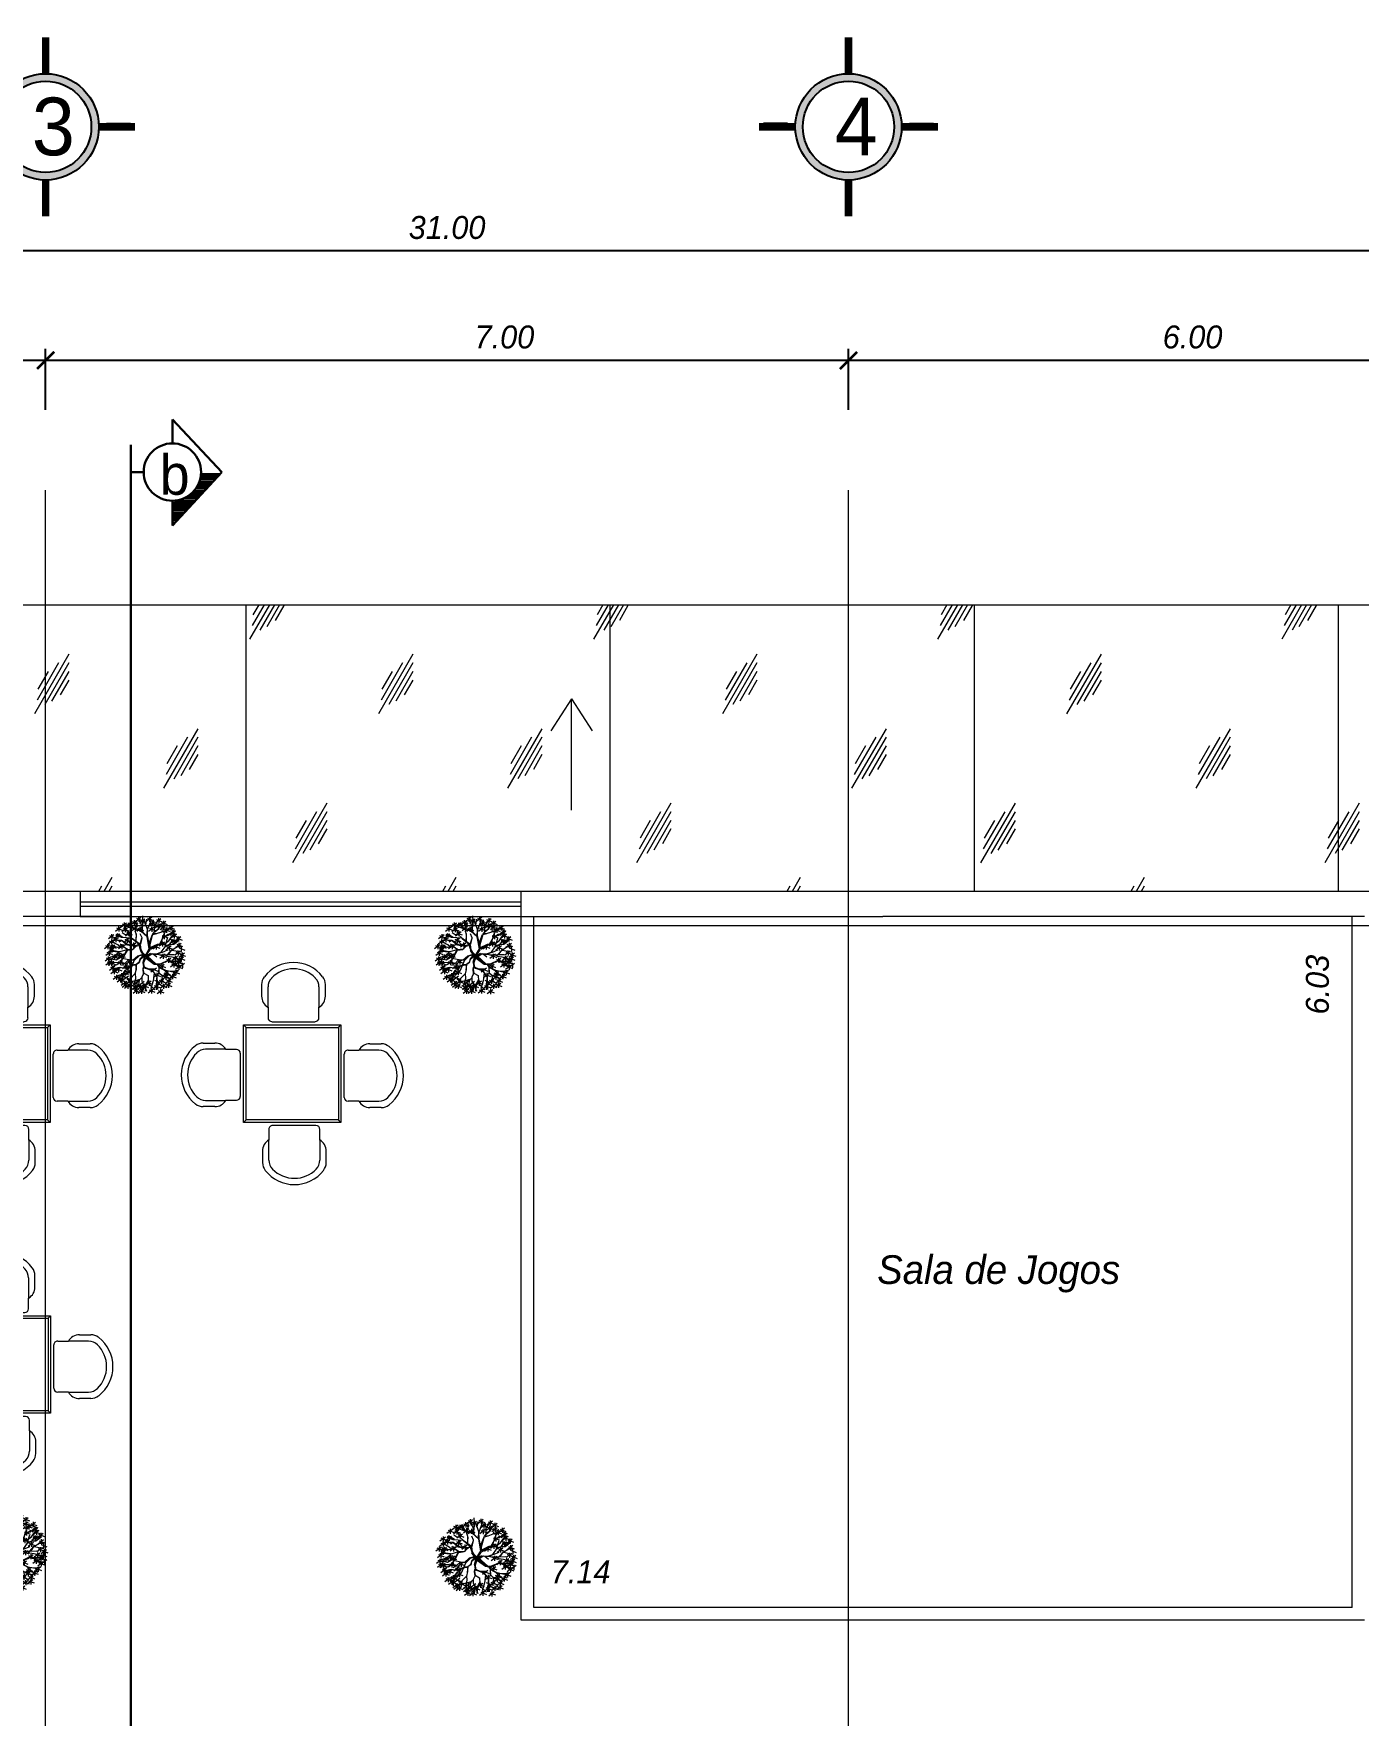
# Model space of a CAD drawing. Header units: millimetres. Extents: x 485872 to 486142, y -52344 to -52207.
# Drawn here: x 485959.83 to 485971.38, y -52221.21 to -52206.55 of the extents above; entities that cross this region are included whole.
import ezdxf

# ---------------------------------------------------------------- set-up
doc = ezdxf.new("R2010")
doc.units = ezdxf.units.MM
doc.header["$LTSCALE"] = 15
doc.header["$PDMODE"] = 2
doc.header["$PDSIZE"] = -10
for name, pattern in [('ACAD_ISO04W100', [30, 24, -3, 0, -3]), ('ACAD_ISO12W100', [21, 12, -3, 0, -3, 0, -3]), ('DASHDOTX2', [50.8, 25.4, -12.7, 0, -12.7])]:
    doc.linetypes.add(name, pattern=pattern)
for name, color, linetype in [('5', 5, 'Continuous'), ('DIMS', 7, 'Continuous'), ('TAB', 36, 'Continuous')]:
    doc.layers.add(name, color=color, linetype=linetype)
for name, color, linetype, lineweight in [('Ak1', 51, 'Continuous', 5), ('arrow', 8, 'Continuous', 0), ('TEXTO', 1, 'Continuous', 5)]:
    doc.layers.add(name, color=color, linetype=linetype, lineweight=lineweight)
doc.layers.add('ÁVORES', color=7, linetype='Continuous', true_color=0xffff0f)
doc.styles.add('dim', font='romantic.ttf', dxfattribs={"height": 280})
doc.styles.get("Standard").update_dxf_attribs({"font": ''})
doc.styles.get('Standard').set_extended_font_data('Flux Architect', italic=True)
doc.dimstyles.new('Sem Linha', dxfattribs={"dimtxt": 0.2, "dimasz": 0.15, "dimexe": 100, "dimexo": 300, "dimgap": 0, "dimtad": 1, "dimjust": 1, "dimzin": 0, "dimdsep": 46, "dimtxsty": 'Standard', "dimblk": 'ARCHTICK', "dimcen": 0, "dimdle": 100, "dimse1": 1, "dimse2": 1, "dimsd1": 1, "dimsd2": 1, "dimclrd": 4, "dimclrt": 2, "dimadec": 0, "dimazin": 0, "dimtfac": 1, "dimtofl": 0, "dimtmove": 0, "dimatfit": 3, "dimfxl": 1, "dimtfillclr": 1, "dimtolj": 1, "dimtzin": 0, "dimarcsym": 1})
doc.dimstyles.get("Standard").update_dxf_attribs({"dimtxt": 0.2, "dimasz": 0.15, "dimexe": 0.1, "dimexo": 0.3, "dimgap": 0.1, "dimtad": 1, "dimzin": 0, "dimdsep": 46, "dimtxsty": 'Standard', "dimblk": 'ARCHTICK', "dimcen": 0.09, "dimdle": 0.1, "dimclrd": 4, "dimclrt": 2, "dimadec": 0, "dimazin": 0, "dimtfac": 1, "dimtofl": 0, "dimtmove": 0, "dimatfit": 3, "dimfxl": 1, "dimtfillclr": 1, "dimtolj": 1, "dimtzin": 0, "dimarcsym": 1})

# ---------------------------------------------------------------- blocks, each defined once
blk = doc.blocks.new('coffee table')
at = {"layer": 'TAB', "color": 252, "lineweight": 9}
for p, q in [((45536, 72785), (45536, 72684)), ((45591, 72588), (45591, 72764)), ((46036, 72764), (46036, 72588)), ((46091, 72684), (46091, 72785)), ((45591, 72588), (45591, 72495)), ((45625, 72462), (46002, 72462)), ((46036, 72495), (46036, 72588)), ((45429, 71606), (45429, 72412)), ((45429, 72412), (46235, 72412)), ((46235, 72412), (46235, 71606)), ((45056, 72305), (45156, 72305)), ((45252, 72249), (45076, 72249)), ((45252, 72249), (45345, 72249)), ((45378, 72216), (45378, 71838)), ((46285, 71831), (46285, 72208)), ((46318, 72242), (46411, 72242)), ((46587, 72242), (46411, 72242)), ((46507, 72297), (46608, 72297)), ((45156, 71749), (45056, 71749)), ((45076, 71805), (45252, 71805)), ((45345, 71805), (45252, 71805)), ((46411, 71797), (46318, 71797)), ((46411, 71797), (46587, 71797)), ((46608, 71742), (46507, 71742)), ((46235, 71606), (45429, 71606)), ((45599, 71522), (45599, 71430)), ((45599, 71253), (45599, 71430)), ((46010, 71556), (45632, 71556)), ((46043, 71430), (46043, 71522)), ((46043, 71430), (46043, 71253)), ((45543, 71333), (45543, 71233)), ((46099, 71233), (46099, 71333))]:
    blk.add_line(p, q, dxfattribs=at)
at = {"layer": 'TAB', "color": 36, "lineweight": 9}
for p, q in [((45407, 72434), (45429, 72412)), ((45407, 71584), (45407, 72434)), ((45407, 72434), (46257, 72434)), ((46257, 72434), (46235, 72412)), ((46257, 72434), (46257, 71584)), ((45429, 71606), (45407, 71584)), ((46257, 71584), (45407, 71584)), ((46235, 71606), (46257, 71584))]:
    blk.add_line(p, q, dxfattribs=at)
at = {"layer": 'TAB', "color": 252, "lineweight": 9}
for centre, radius, start, end in [((45813, 72655), 322, 37.8636, 142.1364), ((45813, 72655), 267, 44.4153, 135.5847), ((45647, 72785), 111, 142.1364, 180), ((45702, 72764), 111, 135.5847, 180), ((45925, 72764), 111, 0, 44.4153), ((45980, 72785), 111, 0, 37.8636), ((45647, 72684), 111, 180, 240), ((45980, 72684), 111, 300, 0), ((45625, 72495), 33.3, 180, 270), ((46002, 72495), 33.3, 270, 0), ((45185, 72027), 322, 127.8636, 232.1364), ((45185, 72027), 267, 134.4153, 225.5847), ((45056, 72194), 111, 90, 127.8636), ((45076, 72138), 111, 90, 134.4153), ((45156, 72194), 111, 30, 90), ((45345, 72216), 33.3, 0, 90), ((46318, 72208), 33.3, 90, 180), ((46507, 72186), 111, 90, 150), ((46587, 72131), 111, 45.5847, 90), ((46608, 72186), 111, 52.1364, 90), ((46478, 72020), 267, 314.4153, 45.5847), ((46478, 72020), 322, 307.8636, 52.1364), ((45056, 71860), 111, 232.1364, 270), ((45076, 71916), 111, 225.5847, 270), ((45156, 71860), 111, 270, 330), ((45345, 71838), 33.3, 270, 0), ((46318, 71831), 33.3, 180, 270), ((46507, 71853), 111, 210, 270), ((46587, 71908), 111, 270, 314.4153), ((46608, 71853), 111, 270, 307.8636), ((45654, 71333), 111, 120, 180), ((45632, 71522), 33.3, 90, 180), ((46010, 71522), 33.3, 0, 90), ((45988, 71333), 111, 0, 60), ((45654, 71233), 111, 180, 217.8636), ((45821, 71362), 322, 217.8636, 322.1364), ((45710, 71253), 111, 180, 224.4153), ((45821, 71362), 267, 224.4153, 315.5847), ((45932, 71253), 111, 315.5847, 0), ((45988, 71233), 111, 322.1364, 0)]:
    blk.add_arc(centre, radius, start, end, dxfattribs=at)
blk = doc.blocks.new('Arbol')
at = {"layer": 'ÁVORES', "color": 51, "linetype": 'ByBlock', "lineweight": 0}
for p, q in [((16868.653, 15201.816), (16868.413, 15201.485)), ((16868.51, 15201.811), (16868.607, 15201.528)), ((16868.906, 15201.791), (16868.666, 15201.461)), ((16868.701, 15201.944), (16868.798, 15201.662)), ((16868.762, 15201.786), (16868.859, 15201.504)), ((16869.261, 15202.014), (16869.021, 15201.683)), ((16869.025, 15201.894), (16869.386, 15201.864)), ((16869.118, 15202.009), (16869.215, 15201.726)), ((16869.807, 15202.085), (16869.567, 15201.755)), ((16869.571, 15201.965), (16869.931, 15201.935)), ((16869.664, 15202.08), (16869.761, 15201.797)), ((16870.126, 15202.027), (16869.886, 15201.696)), ((16869.89, 15201.907), (16870.251, 15201.877)), ((16869.983, 15202.021), (16870.08, 15201.739)), ((16870.62, 15201.885), (16870.38, 15201.554)), ((16870.384, 15201.765), (16870.745, 15201.735)), ((16870.477, 15201.879), (16870.574, 15201.597)), ((16867.686, 15200.924), (16867.446, 15200.594)), ((16867.45, 15200.805), (16867.811, 15200.775)), ((16867.543, 15200.919), (16867.64, 15200.637)), ((16867.93, 15201.254), (16867.69, 15200.924)), ((16867.694, 15201.134), (16868.055, 15201.104)), ((16867.787, 15201.249), (16867.884, 15200.966)), ((16867.932, 15201.19), (16868.292, 15201.16)), ((16868.025, 15201.305), (16868.122, 15201.022)), ((16868.45, 15201.558), (16868.21, 15201.227)), ((16868.214, 15201.438), (16868.574, 15201.408)), ((16868.307, 15201.553), (16868.404, 15201.27)), ((16868.417, 15201.696), (16868.778, 15201.666)), ((16868.537, 15201.297), (16868.46, 15201.393)), ((16868.536, 15201.39), (16868.465, 15201.583)), ((16868.839, 15201.561), (16868.772, 15201.734)), ((16868.799, 15201.74), (16868.854, 15201.574)), ((16870.415, 15201.677), (16870.175, 15201.346)), ((16870.179, 15201.557), (16870.539, 15201.527)), ((16870.256, 15201.373), (16870.306, 15201.487)), ((16870.272, 15201.672), (16870.369, 15201.389)), ((16870.306, 15201.487), (16870.29, 15201.738)), ((16870.57, 15201.403), (16870.707, 15201.555)), ((16870.574, 15201.385), (16870.733, 15201.524)), ((16867.417, 15200.373), (16867.177, 15200.043)), ((16867.181, 15200.254), (16867.541, 15200.224)), ((16867.274, 15200.368), (16867.371, 15200.086)), ((16867.363, 15199.735), (16867.123, 15199.404)), ((16867.22, 15199.729), (16867.317, 15199.447)), ((16867.56, 15199.388), (16867.32, 15199.058)), ((16867.324, 15199.268), (16867.685, 15199.238)), ((16867.616, 15199.055), (16867.376, 15198.724)), ((16867.38, 15198.935), (16867.741, 15198.905)), ((16867.646, 15199.617), (16867.406, 15199.286)), ((16867.417, 15199.383), (16867.514, 15199.1)), ((16867.473, 15199.05), (16867.57, 15198.767)), ((16867.731, 15198.84), (16867.491, 15198.51)), ((16867.495, 15198.721), (16867.856, 15198.691))]:
    blk.add_line(p, q, dxfattribs=at)
at = {"layer": 'ÁVORES', "color": 36, "linetype": 'ByBlock', "lineweight": 0}
for p, q in [((16868.919, 15201.238), (16868.833, 15201.757)), ((16869.042, 15201.492), (16869.009, 15201.815)), ((16869.236, 15201.251), (16869.279, 15201.874)), ((16869.577, 15201.591), (16869.388, 15201.889)), ((16869.584, 15201.603), (16869.666, 15201.874)), ((16869.851, 15201.501), (16869.926, 15201.846)), ((16868.354, 15201.058), (16868.069, 15201.287)), ((16868.396, 15201.086), (16868.155, 15201.364)), ((16868.574, 15201.003), (16868.354, 15201.058)), ((16868.571, 15201.02), (16868.396, 15201.086)), ((16868.57, 15200.935), (16868.693, 15200.718)), ((16868.677, 15200.79), (16868.57, 15200.935)), ((16868.734, 15201.046), (16868.571, 15201.02)), ((16868.876, 15201.05), (16868.574, 15201.003)), ((16868.792, 15200.399), (16868.677, 15200.79)), ((16868.916, 15201.078), (16868.734, 15201.046)), ((16868.904, 15201.31), (16868.839, 15201.561)), ((16869.34, 15200.821), (16868.876, 15201.05)), ((16869.07, 15200.677), (16868.895, 15200.875)), ((16868.916, 15201.078), (16868.904, 15201.31)), ((16869.006, 15201.013), (16868.919, 15201.238)), ((16869.366, 15200.837), (16869.006, 15201.013)), ((16869.227, 15201.249), (16869.042, 15201.492)), ((16869.352, 15200.853), (16869.227, 15201.249)), ((16869.291, 15200.877), (16869.238, 15201.242)), ((16869.658, 15200.193), (16869.34, 15200.821)), ((16869.582, 15200.451), (16869.366, 15200.837)), ((16869.559, 15200.511), (16869.601, 15201.049)), ((16869.674, 15201.235), (16869.577, 15201.591)), ((16869.612, 15201.088), (16869.674, 15201.235)), ((16869.63, 15200.442), (16869.612, 15201.088)), ((16869.627, 15201.064), (16869.811, 15201.171)), ((16869.641, 15201.124), (16869.818, 15201.182)), ((16869.663, 15201.289), (16869.849, 15201.51)), ((16869.682, 15201.237), (16869.851, 15201.501)), ((16869.811, 15201.171), (16870.078, 15201.371)), ((16870.085, 15201.382), (16870.077, 15201.502)), ((16870.078, 15201.371), (16870.483, 15201.676)), ((16870.172, 15200.646), (16870.225, 15200.913)), ((16870.235, 15200.782), (16870.236, 15201.084)), ((16870.271, 15200.828), (16870.368, 15200.545)), ((16870.424, 15200.738), (16870.635, 15200.984)), ((16870.516, 15200.58), (16870.516, 15201.1)), ((16870.635, 15200.984), (16870.74, 15201.318)), ((16870.753, 15200.793), (16870.846, 15201.097)), ((16870.948, 15200.506), (16871.214, 15200.8)), ((16868.057, 15200.568), (16867.854, 15200.627)), ((16868.48, 15200.482), (16867.914, 15200.357)), ((16867.928, 15199.865), (16868.289, 15199.834)), ((16868.443, 15199.757), (16867.939, 15199.948)), ((16868.497, 15200.495), (16868.234, 15200.617)), ((16868.244, 15199.846), (16868.475, 15199.783)), ((16868.753, 15199.891), (16868.424, 15199.753)), ((16868.44, 15199.728), (16868.739, 15199.869)), ((16868.888, 15200.345), (16868.48, 15200.482)), ((16869.011, 15200.259), (16868.525, 15200.455)), ((16868.798, 15200.283), (16868.558, 15199.953)), ((16868.654, 15200.278), (16868.752, 15199.995)), ((16868.693, 15200.718), (16868.751, 15200.41)), ((16868.892, 15200.158), (16868.753, 15199.891)), ((16868.84, 15200.137), (16868.753, 15199.891)), ((16868.983, 15200.253), (16868.873, 15200.154)), ((16869.094, 15200.268), (16868.888, 15200.345)), ((16869, 15200.219), (16868.892, 15200.158)), ((16869, 15200.219), (16869.164, 15199.991)), ((16869.079, 15200.17), (16869.011, 15200.259)), ((16869.059, 15200.297), (16869.063, 15200.666)), ((16869.2, 15199.96), (16869.068, 15200.253)), ((16869.097, 15200.296), (16869.07, 15200.677)), ((16869.211, 15199.992), (16869.094, 15200.268)), ((16869.43, 15199.729), (16869.195, 15199.941)), ((16869.397, 15199.787), (16869.2, 15199.96)), ((16869.398, 15199.826), (16869.211, 15199.992)), ((16869.566, 15199.749), (16869.397, 15199.787)), ((16869.566, 15199.749), (16869.398, 15199.826)), ((16869.555, 15199.747), (16869.658, 15200.193)), ((16869.555, 15199.747), (16869.699, 15200.174)), ((16869.634, 15200.424), (16869.582, 15200.451)), ((16869.598, 15200.464), (16869.604, 15200.692)), ((16869.699, 15200.174), (16869.601, 15200.407)), ((16869.609, 15199.814), (16869.603, 15199.757)), ((16869.632, 15199.877), (16869.723, 15200.151)), ((16869.656, 15199.768), (16869.632, 15199.877)), ((16869.717, 15200.178), (16869.634, 15200.424)), ((16869.651, 15199.796), (16869.805, 15199.953)), ((16869.67, 15199.62), (16869.656, 15199.768)), ((16869.668, 15199.762), (16869.779, 15199.9)), ((16869.696, 15200.277), (16870.048, 15200.6)), ((16869.712, 15199.734), (16869.881, 15199.951)), ((16869.726, 15200.227), (16870.001, 15200.514)), ((16869.745, 15200.185), (16870.071, 15200.585)), ((16869.779, 15199.9), (16869.896, 15199.972)), ((16869.881, 15199.951), (16869.971, 15199.97)), ((16869.896, 15199.972), (16870.174, 15200.034)), ((16869.971, 15199.97), (16870.232, 15199.858)), ((16870.031, 15199.955), (16870.212, 15200.033)), ((16870.048, 15200.6), (16870.225, 15200.658)), ((16870.071, 15200.585), (16870.301, 15200.655)), ((16870.147, 15200.028), (16870.402, 15200.197)), ((16870.174, 15200.034), (16870.362, 15200.037)), ((16870.246, 15200.049), (16870.412, 15200.199)), ((16870.362, 15200.037), (16870.795, 15200.17)), ((16870.402, 15200.197), (16870.527, 15200.574)), ((16870.43, 15200.203), (16870.725, 15200.447)), ((16870.587, 15199.567), (16870.886, 15199.841)), ((16870.635, 15199.567), (16870.883, 15199.811)), ((16870.655, 15200.121), (16870.806, 15200.078)), ((16870.795, 15200.17), (16870.948, 15200.506)), ((16870.806, 15200.078), (16871.08, 15200.119)), ((16870.82, 15200.185), (16871.145, 15200.294)), ((16870.861, 15200.213), (16870.962, 15200.527)), ((16870.966, 15200.51), (16871.537, 15200.569)), ((16871.145, 15200.294), (16871.273, 15200.313)), ((16867.419, 15199.685), (16867.779, 15199.655)), ((16867.856, 15199.723), (16867.426, 15199.704)), ((16867.447, 15199.397), (16867.972, 15199.494)), ((16868, 15199.5), (16867.45, 15199.426)), ((16868.424, 15199.753), (16868.025, 15199.505)), ((16868.356, 15199.295), (16868.17, 15198.81)), ((16868.386, 15199.716), (16868.327, 15199.298)), ((16868.433, 15199.717), (16868.343, 15199.31)), ((16868.99, 15199.283), (16868.666, 15199.174)), ((16869.059, 15199.015), (16868.813, 15198.848)), ((16869.081, 15199.001), (16868.851, 15198.846)), ((16869.01, 15199.278), (16868.934, 15198.591)), ((16869.133, 15199.579), (16868.945, 15199.273)), ((16869.144, 15199.572), (16868.99, 15199.283)), ((16869.026, 15199.291), (16869.187, 15199.59)), ((16869.199, 15199.064), (16869.059, 15199.015)), ((16869.192, 15199.007), (16869.081, 15199.001)), ((16869.388, 15199.748), (16869.133, 15199.579)), ((16869.423, 15199.718), (16869.144, 15199.572)), ((16869.181, 15199.06), (16869.267, 15198.796)), ((16869.313, 15199.231), (16869.197, 15199.073)), ((16869.28, 15199.168), (16869.199, 15199.064)), ((16869.275, 15198.76), (16869.219, 15199.059)), ((16869.267, 15198.796), (16869.28, 15198.526)), ((16869.335, 15199.217), (16869.28, 15199.168)), ((16869.306, 15199.475), (16869.313, 15199.231)), ((16869.555, 15199.747), (16869.326, 15199.432)), ((16869.326, 15199.432), (16869.335, 15199.217)), ((16869.327, 15199.47), (16869.453, 15199.753)), ((16869.502, 15199.744), (16869.327, 15199.47)), ((16869.518, 15199.672), (16869.534, 15199.299)), ((16869.555, 15199.747), (16869.547, 15199.283)), ((16869.547, 15199.283), (16869.65, 15199.07)), ((16869.555, 15199.747), (16869.646, 15199.605)), ((16869.601, 15199.597), (16869.581, 15199.299)), ((16869.581, 15199.299), (16869.664, 15199.091)), ((16869.603, 15199.757), (16869.67, 15199.62)), ((16869.634, 15199.056), (16869.646, 15198.917)), ((16869.646, 15199.605), (16870.198, 15199.406)), ((16869.646, 15198.917), (16869.747, 15198.675)), ((16869.65, 15199.07), (16869.772, 15199.03)), ((16869.667, 15199.036), (16869.653, 15198.929)), ((16869.653, 15198.929), (16869.765, 15198.717)), ((16869.664, 15199.091), (16869.805, 15199.056)), ((16869.681, 15199.745), (16870.292, 15199.455)), ((16869.72, 15199.612), (16869.691, 15199.7)), ((16869.691, 15199.7), (16870.162, 15199.483)), ((16870.161, 15199.446), (16869.72, 15199.612)), ((16870.162, 15199.483), (16869.762, 15199.631)), ((16869.772, 15199.03), (16870.136, 15199.006)), ((16869.805, 15199.056), (16870.083, 15199.032)), ((16870.348, 15199.157), (16870.025, 15199.038)), ((16870.128, 15199.042), (16870.351, 15198.93)), ((16870.136, 15199.006), (16870.348, 15198.902)), ((16870.137, 15199.044), (16870.348, 15199.157)), ((16870.292, 15199.455), (16870.161, 15199.446)), ((16870.198, 15199.406), (16870.372, 15199.434)), ((16870.318, 15199.461), (16870.408, 15199.481)), ((16870.348, 15198.902), (16870.428, 15198.448)), ((16870.372, 15199.434), (16870.52, 15199.316)), ((16870.408, 15199.481), (16870.587, 15199.567)), ((16870.464, 15199.437), (16870.555, 15199.323)), ((16870.474, 15199.439), (16870.635, 15199.567)), ((16870.513, 15199.306), (16870.596, 15199.013)), ((16870.52, 15199.316), (16870.964, 15199.225)), ((16870.633, 15199.021), (16870.542, 15199.303)), ((16870.555, 15199.323), (16870.948, 15199.251)), ((16870.596, 15199.013), (16870.797, 15198.915)), ((16870.797, 15198.915), (16870.965, 15198.622)), ((16870.901, 15199.075), (16871.262, 15199.044)), ((16870.94, 15199.211), (16871.271, 15199.076)), ((16869.28, 15198.526), (16869.1, 15198.184)), ((16869.284, 15198.545), (16869.378, 15198.293)), ((16869.742, 15198.439), (16869.634, 15198.245)), ((16869.76, 15198.697), (16869.729, 15198.454)), ((16869.729, 15198.454), (16869.796, 15198.233)), ((16869.765, 15198.717), (16870.054, 15198.648)), ((16870.054, 15198.648), (16870.155, 15198.359))]:
    blk.add_line(p, q, dxfattribs=at)
at = {"layer": 'ÁVORES', "color": 62, "linetype": 'ByBlock', "lineweight": 0}
for p, q in [((16869.034, 15201.482), (16868.871, 15201.756)), ((16869.483, 15201.809), (16869.243, 15201.478)), ((16869.34, 15201.804), (16869.437, 15201.521)), ((16869.861, 15201.777), (16869.621, 15201.447)), ((16869.718, 15201.772), (16869.815, 15201.489)), ((16870.196, 15201.788), (16869.956, 15201.458)), ((16870.053, 15201.783), (16870.15, 15201.5)), ((16868.059, 15201.005), (16867.819, 15200.675)), ((16868.096, 15200.823), (16867.86, 15200.988)), ((16867.916, 15201), (16868.013, 15200.717)), ((16868.332, 15200.83), (16868.092, 15200.5)), ((16868.234, 15200.617), (16868.096, 15200.823)), ((16868.189, 15200.825), (16868.286, 15200.542)), ((16868.611, 15201.241), (16868.371, 15200.911)), ((16868.468, 15201.236), (16868.565, 15200.954)), ((16868.654, 15201.163), (16869.015, 15201.133)), ((16868.67, 15201.672), (16869.03, 15201.642)), ((16868.747, 15201.278), (16868.844, 15200.995)), ((16868.938, 15201.111), (16868.961, 15201.05)), ((16869.247, 15201.689), (16869.608, 15201.659)), ((16869.55, 15201.479), (16869.31, 15201.149)), ((16869.314, 15201.36), (16869.675, 15201.33)), ((16869.407, 15201.474), (16869.504, 15201.191)), ((16869.625, 15201.657), (16869.985, 15201.627)), ((16869.96, 15201.669), (16870.32, 15201.639)), ((16870.156, 15201.163), (16870.517, 15201.133)), ((16870.223, 15201.1), (16870.256, 15201.373)), ((16870.236, 15201.084), (16870.509, 15201.295)), ((16870.241, 15201.143), (16870.502, 15201.284)), ((16870.249, 15201.277), (16870.346, 15200.995)), ((16870.492, 15201.355), (16870.252, 15201.024)), ((16870.945, 15201.488), (16870.705, 15201.158)), ((16870.74, 15201.318), (16870.86, 15201.457)), ((16867.805, 15199.872), (16867.438, 15199.952)), ((16867.704, 15200.273), (16867.464, 15199.943)), ((16867.7, 15200.132), (16867.464, 15200.173)), ((16867.468, 15200.153), (16867.828, 15200.123)), ((16867.509, 15200.389), (16867.87, 15200.359)), ((16867.512, 15199.799), (16867.609, 15199.517)), ((16867.914, 15200.357), (16867.529, 15200.433)), ((16867.561, 15200.268), (16867.658, 15199.985)), ((16867.912, 15200.366), (16867.564, 15200.451)), ((16867.951, 15200.187), (16867.7, 15200.132)), ((16868.003, 15199.783), (16867.805, 15199.872)), ((16867.945, 15200.176), (16867.832, 15200.048)), ((16867.995, 15199.781), (16867.856, 15199.723)), ((16868.164, 15199.984), (16867.924, 15199.654)), ((16868.021, 15199.979), (16868.118, 15199.696)), ((16868.219, 15200.604), (16868.057, 15200.568)), ((16868.352, 15200.43), (16868.112, 15200.1)), ((16868.116, 15200.31), (16868.477, 15200.28)), ((16868.636, 15200.082), (16868.281, 15200.277)), ((16868.562, 15200.163), (16868.922, 15200.133)), ((16867.503, 15199.612), (16867.6, 15199.329)), ((16867.982, 15198.976), (16867.62, 15198.954)), ((16867.919, 15199.264), (16867.679, 15198.933)), ((16867.683, 15199.144), (16868.044, 15199.114)), ((16867.829, 15198.773), (16867.684, 15198.703)), ((16867.919, 15198.793), (16867.708, 15198.681)), ((16867.727, 15198.857), (16867.825, 15198.574)), ((16867.776, 15199.259), (16867.873, 15198.976)), ((16868.095, 15198.85), (16867.782, 15198.772)), ((16868.17, 15198.81), (16867.834, 15198.491)), ((16868.025, 15199.505), (16867.852, 15199.221)), ((16867.91, 15199.329), (16868.271, 15199.299)), ((16868.165, 15199.177), (16867.982, 15198.976)), ((16868.162, 15199.444), (16868.259, 15199.161)), ((16867.635, 15198.743), (16867.995, 15198.712)), ((16868.019, 15198.603), (16867.779, 15198.273)), ((16867.783, 15198.484), (16868.144, 15198.454)), ((16867.876, 15198.598), (16867.973, 15198.316)), ((16868.161, 15198.435), (16867.921, 15198.105)), ((16868.104, 15198.465), (16867.932, 15198.39)), ((16867.967, 15198.36), (16868.104, 15198.465)), ((16868.017, 15198.43), (16868.115, 15198.147))]:
    blk.add_line(p, q, dxfattribs=at)
at = {"layer": 'ÁVORES', "color": 42, "linetype": 'ByBlock', "lineweight": 0}
for p, q in [((16867.823, 15200.885), (16868.184, 15200.855)), ((16868.168, 15201.31), (16867.928, 15200.98)), ((16868.35, 15201.038), (16867.935, 15201.08)), ((16868.104, 15201.295), (16868.336, 15201.102)), ((16868.336, 15201.102), (16868.133, 15201.34)), ((16868.375, 15201.122), (16868.736, 15201.092)), ((16868.57, 15200.935), (16868.536, 15201.39)), ((16868.9, 15201.282), (16868.61, 15201.652)), ((16868.89, 15201.283), (16868.651, 15200.953)), ((16870.414, 15200.833), (16870.174, 15200.502)), ((16870.225, 15200.658), (16870.235, 15200.782)), ((16870.509, 15201.295), (16870.683, 15201.579)), ((16870.69, 15201.619), (16870.787, 15201.337)), ((16867.495, 15200.073), (16867.255, 15199.743)), ((16867.259, 15199.954), (16867.62, 15199.924)), ((16867.352, 15200.068), (16867.449, 15199.786)), ((16867.655, 15199.805), (16867.415, 15199.474)), ((16867.745, 15200.509), (16867.505, 15200.178)), ((16867.974, 15200.38), (16867.582, 15200.492)), ((16867.602, 15200.504), (16867.699, 15200.221)), ((16868.338, 15200.063), (16867.951, 15200.187)), ((16868.268, 15200.04), (16867.954, 15200.178)), ((16868.238, 15200.005), (16867.995, 15199.781)), ((16868.096, 15200.71), (16868.457, 15200.68)), ((16868.209, 15200.425), (16868.306, 15200.142)), ((16868.578, 15200.042), (16868.238, 15200.005)), ((16868.555, 15200.065), (16868.268, 15200.04)), ((16868.621, 15200.06), (16868.338, 15200.063)), ((16868.81, 15200.102), (16868.603, 15200.056)), ((16868.873, 15200.154), (16868.621, 15200.06)), ((16870.178, 15200.713), (16870.539, 15200.683)), ((16870.521, 15200.148), (16870.618, 15199.865)), ((16870.899, 15200.012), (16870.996, 15199.729)), ((16871.273, 15199.841), (16871.37, 15199.558)), ((16867.127, 15199.615), (16867.488, 15199.585)), ((16867.41, 15199.497), (16867.77, 15199.467)), ((16867.726, 15199.713), (16867.419, 15199.608)), ((16867.429, 15199.648), (16867.607, 15199.696)), ((16867.852, 15199.221), (16867.555, 15198.986)), ((16867.588, 15198.835), (16867.685, 15198.552)), ((16867.871, 15198.862), (16867.631, 15198.532)), ((16868.146, 15199.449), (16867.906, 15199.119)), ((16868.33, 15198.94), (16867.919, 15198.793)), ((16868.003, 15199.444), (16868.1, 15199.161)), ((16868.305, 15199.449), (16868.065, 15199.119)), ((16868.069, 15199.329), (16868.43, 15199.299)), ((16868.343, 15199.31), (16868.165, 15199.177)), ((16868.63, 15199.125), (16868.991, 15199.094)), ((16870.4, 15199.218), (16870.16, 15198.888)), ((16870.943, 15198.883), (16871.304, 15198.853)), ((16867.925, 15198.316), (16868.285, 15198.286)), ((16868.305, 15198.623), (16867.928, 15198.408)), ((16867.993, 15198.328), (16868.282, 15198.599)), ((16868.36, 15198.626), (16868.12, 15198.295)), ((16868.124, 15198.506), (16868.484, 15198.476)), ((16868.415, 15198.225), (16868.776, 15198.194)), ((16868.62, 15198.39), (16868.629, 15197.836)), ((16868.674, 15198.534), (16868.655, 15197.803)), ((16868.946, 15197.95), (16868.706, 15197.62)), ((16868.951, 15198.283), (16868.711, 15197.953)), ((16868.715, 15198.164), (16869.075, 15198.133)), ((16868.934, 15198.591), (16868.753, 15198.259)), ((16868.803, 15197.945), (16868.9, 15197.663)), ((16869.1, 15198.184), (16869.16, 15197.782)), ((16870.099, 15198.267), (16870.46, 15198.237)), ((16870.592, 15198.691), (16870.678, 15198.427)), ((16870.999, 15198.709), (16870.759, 15198.379)), ((16870.763, 15198.589), (16871.124, 15198.559))]:
    blk.add_line(p, q, dxfattribs=at)
at = {"layer": 'ÁVORES', "color": 98, "linetype": 'ByBlock', "lineweight": 0}
for p, q in [((16870.49, 15201.67), (16870.851, 15201.64)), ((16870.833, 15201.624), (16870.593, 15201.294)), ((16870.597, 15201.505), (16870.957, 15201.475)), ((16870.709, 15201.369), (16871.069, 15201.339)), ((16870.801, 15201.483), (16870.899, 15201.2)), ((16870.963, 15200.868), (16871.115, 15201.203)), ((16870.963, 15200.868), (16871.172, 15201.159)), ((16871.242, 15201.402), (16871.002, 15201.071)), ((16871.006, 15201.282), (16871.367, 15201.252)), ((16871.099, 15201.396), (16871.196, 15201.114)), ((16871.38, 15201.045), (16871.14, 15200.714)), ((16871.144, 15200.925), (16871.504, 15200.895)), ((16871.424, 15200.862), (16871.521, 15200.58)), ((16871.08, 15200.119), (16871.66, 15200.143)), ((16871.103, 15199.84), (16871.551, 15199.987)), ((16871.135, 15199.82), (16871.537, 15199.748)), ((16871.517, 15199.715), (16871.148, 15199.804)), ((16871.391, 15200.229), (16871.151, 15199.899)), ((16871.155, 15200.11), (16871.515, 15200.08)), ((16871.517, 15200.017), (16871.155, 15199.861)), ((16871.416, 15199.846), (16871.176, 15199.515)), ((16871.454, 15200.589), (16871.214, 15200.258)), ((16871.218, 15200.469), (16871.578, 15200.439)), ((16871.247, 15200.224), (16871.344, 15199.942)), ((16871.311, 15200.584), (16871.408, 15200.301)), ((16871.331, 15200.748), (16871.692, 15200.718)), ((16871.651, 15200.06), (16871.411, 15199.73)), ((16871.415, 15199.941), (16871.776, 15199.91)), ((16871.725, 15200.539), (16871.485, 15200.208)), ((16871.489, 15200.419), (16871.85, 15200.389)), ((16871.737, 15200.305), (16871.497, 15199.975)), ((16871.501, 15200.186), (16871.861, 15200.156)), ((16871.747, 15199.796), (16871.507, 15199.465)), ((16871.508, 15200.055), (16871.605, 15199.772)), ((16871.691, 15200.036), (16871.517, 15200.017)), ((16871.537, 15199.748), (16871.711, 15199.777)), ((16871.551, 15199.987), (16871.697, 15199.971)), ((16871.582, 15200.534), (16871.679, 15200.251)), ((16871.697, 15200.009), (16871.586, 15200.003)), ((16871.594, 15200.3), (16871.691, 15200.018)), ((16871.604, 15199.79), (16871.701, 15199.508)), ((16871.909, 15199.972), (16871.669, 15199.642)), ((16871.766, 15199.967), (16871.863, 15199.685)), ((16870.948, 15199.251), (16871.402, 15199.293)), ((16870.964, 15199.225), (16871.421, 15199.335)), ((16871.416, 15198.842), (16871.176, 15198.512)), ((16871.18, 15199.726), (16871.54, 15199.696)), ((16871.228, 15198.888), (16871.395, 15198.726)), ((16871.271, 15199.076), (16871.503, 15198.882)), ((16871.272, 15198.837), (16871.369, 15198.554)), ((16871.549, 15199.158), (16871.309, 15198.828)), ((16871.313, 15199.038), (16871.674, 15199.008)), ((16871.402, 15199.293), (16871.595, 15199.099)), ((16871.406, 15199.153), (16871.503, 15198.87)), ((16871.421, 15199.335), (16871.706, 15199.501)), ((16871.673, 15199.439), (16871.434, 15199.108)), ((16871.437, 15199.319), (16871.798, 15199.289)), ((16871.511, 15199.676), (16871.872, 15199.646)), ((16871.688, 15199.706), (16871.517, 15199.715)), ((16871.701, 15199.736), (16871.523, 15199.735)), ((16871.53, 15199.434), (16871.627, 15199.151)), ((16869.038, 15197.868), (16868.798, 15197.537)), ((16869.004, 15197.89), (16868.841, 15197.731)), ((16868.895, 15197.863), (16868.992, 15197.58)), ((16869.188, 15197.848), (16868.948, 15197.517)), ((16869.045, 15197.843), (16869.142, 15197.56)), ((16869.16, 15197.782), (16869.117, 15197.678)), ((16869.631, 15197.91), (16869.391, 15197.58)), ((16869.395, 15197.791), (16869.756, 15197.76)), ((16869.666, 15197.969), (16869.454, 15197.601)), ((16869.515, 15197.624), (16869.637, 15197.887)), ((16869.668, 15197.96), (16869.555, 15197.614)), ((16869.67, 15197.886), (16870.03, 15197.856)), ((16870.001, 15198.109), (16869.761, 15197.779)), ((16869.762, 15198), (16869.859, 15197.718)), ((16870.044, 15197.791), (16869.804, 15197.461)), ((16869.901, 15197.786), (16869.998, 15197.503)), ((16870.156, 15198.128), (16869.916, 15197.798)), ((16869.92, 15198.009), (16870.281, 15197.978)), ((16869.955, 15198.07), (16869.946, 15197.851)), ((16869.946, 15197.851), (16870.015, 15197.668)), ((16869.964, 15198.072), (16870.227, 15197.733)), ((16870.013, 15198.123), (16870.11, 15197.84)), ((16870.092, 15198.091), (16870.166, 15197.711)), ((16870.192, 15198.381), (16870.289, 15198.098)), ((16870.282, 15198.17), (16870.687, 15197.957)), ((16870.601, 15197.981), (16870.362, 15197.651)), ((16870.365, 15197.862), (16870.726, 15197.831)), ((16870.428, 15198.448), (16870.43, 15197.967)), ((16870.43, 15197.967), (16870.523, 15197.846)), ((16870.458, 15197.976), (16870.555, 15197.693)), ((16870.813, 15198.323), (16870.573, 15197.992)), ((16870.577, 15198.203), (16870.937, 15198.173)), ((16870.773, 15197.995), (16870.656, 15198.356)), ((16870.661, 15198.376), (16870.807, 15198.012)), ((16870.669, 15198.425), (16870.834, 15198.018)), ((16870.67, 15198.318), (16870.767, 15198.035)), ((16870.678, 15198.427), (16871.095, 15198.292)), ((16871.126, 15198.103), (16870.886, 15197.772)), ((16870.89, 15197.983), (16871.25, 15197.953)), ((16871.196, 15198.457), (16870.956, 15198.127)), ((16870.96, 15198.338), (16871.321, 15198.308)), ((16870.965, 15198.622), (16871.228, 15198.501)), ((16870.982, 15198.098), (16871.079, 15197.815)), ((16871.053, 15198.452), (16871.15, 15198.169)), ((16871.18, 15198.723), (16871.54, 15198.692)), ((16871.464, 15198.593), (16871.224, 15198.262)), ((16871.228, 15198.473), (16871.588, 15198.443)), ((16871.321, 15198.587), (16871.418, 15198.305)), ((16868.952, 15197.728), (16869.313, 15197.698)), ((16869.754, 15197.713), (16869.514, 15197.383)), ((16869.518, 15197.594), (16869.878, 15197.563)), ((16869.611, 15197.708), (16869.708, 15197.425)), ((16869.808, 15197.671), (16870.169, 15197.641))]:
    blk.add_line(p, q, dxfattribs=at)
at = {"layer": 'ÁVORES', "color": 84, "linetype": 'ByBlock', "lineweight": 0}
for p, q in [((16870.522, 15200.639), (16870.751, 15200.802)), ((16870.527, 15200.574), (16870.744, 15200.791)), ((16870.676, 15201.101), (16871.036, 15201.071)), ((16870.966, 15201.145), (16870.726, 15200.815)), ((16870.73, 15201.026), (16871.091, 15200.995)), ((16870.744, 15200.791), (16870.963, 15200.868)), ((16870.823, 15201.14), (16870.92, 15200.857)), ((16871.214, 15200.8), (16871.409, 15200.852)), ((16871.237, 15201.04), (16871.334, 15200.757)), ((16870.111, 15200.563), (16869.871, 15200.232)), ((16869.875, 15200.443), (16870.236, 15200.413)), ((16869.968, 15200.558), (16870.065, 15200.275)), ((16870.301, 15200.655), (16870.424, 15200.738)), ((16870.664, 15200.153), (16870.424, 15199.823)), ((16870.428, 15200.033), (16870.789, 15200.003)), ((16870.515, 15200.071), (16870.706, 15200.103)), ((16870.859, 15200.727), (16870.619, 15200.397)), ((16870.623, 15200.608), (16870.984, 15200.577)), ((16870.716, 15200.722), (16870.813, 15200.439)), ((16871.042, 15200.017), (16870.802, 15199.686)), ((16870.806, 15199.897), (16871.167, 15199.867)), ((16870.883, 15199.811), (16871.135, 15199.82)), ((16870.886, 15199.841), (16871.103, 15199.84)), ((16868.352, 15199.046), (16868.112, 15198.716)), ((16868.116, 15198.926), (16868.477, 15198.896)), ((16868.209, 15199.041), (16868.306, 15198.758)), ((16868.814, 15199.225), (16868.269, 15199.172)), ((16868.536, 15198.947), (16868.33, 15198.94)), ((16868.547, 15198.94), (16868.37, 15198.76)), ((16868.729, 15198.919), (16868.489, 15198.588)), ((16868.493, 15198.799), (16868.854, 15198.769)), ((16868.666, 15199.174), (16868.536, 15198.947)), ((16868.586, 15198.913), (16868.683, 15198.631)), ((16868.866, 15199.244), (16868.626, 15198.914)), ((16868.813, 15198.848), (16868.671, 15198.675)), ((16868.691, 15198.67), (16868.821, 15198.812)), ((16868.723, 15199.239), (16868.82, 15198.956)), ((16868.821, 15198.812), (16868.77, 15198.612)), ((16868.851, 15198.846), (16868.797, 15198.618)), ((16870.164, 15199.098), (16870.524, 15199.068)), ((16870.361, 15198.924), (16870.592, 15198.691)), ((16870.639, 15198.967), (16870.399, 15198.636)), ((16870.403, 15198.847), (16870.763, 15198.817)), ((16870.495, 15198.961), (16870.592, 15198.679)), ((16870.778, 15199.555), (16870.538, 15199.224)), ((16870.542, 15199.435), (16870.903, 15199.405)), ((16870.635, 15199.55), (16870.732, 15199.267)), ((16870.83, 15198.895), (16871.212, 15198.875)), ((16870.842, 15198.925), (16871.228, 15198.888)), ((16871.137, 15199.194), (16870.897, 15198.864)), ((16871.179, 15199.002), (16870.939, 15198.672)), ((16870.994, 15199.189), (16871.091, 15198.906)), ((16871.036, 15198.997), (16871.133, 15198.715)), ((16868.389, 15198.153), (16868.149, 15197.823)), ((16868.153, 15198.034), (16868.514, 15198.004)), ((16868.216, 15198.62), (16868.313, 15198.338)), ((16868.246, 15198.148), (16868.343, 15197.865)), ((16868.578, 15198.286), (16868.271, 15198.049)), ((16868.671, 15198.675), (16868.305, 15198.623)), ((16868.651, 15198.344), (16868.411, 15198.014)), ((16868.659, 15198.068), (16868.419, 15197.738)), ((16868.423, 15197.949), (16868.784, 15197.919)), ((16868.508, 15198.339), (16868.605, 15198.056)), ((16868.516, 15198.063), (16868.613, 15197.78)), ((16868.654, 15198.539), (16868.578, 15198.286)), ((16868.608, 15198.027), (16868.705, 15197.744)), ((16868.797, 15198.618), (16868.654, 15198.539)), ((16868.947, 15198.637), (16868.707, 15198.306)), ((16868.711, 15198.517), (16869.072, 15198.487)), ((16868.804, 15198.631), (16868.901, 15198.349)), ((16868.91, 15198.082), (16869.27, 15198.052)), ((16869.002, 15197.999), (16869.363, 15197.969)), ((16869.625, 15198.243), (16869.004, 15197.89)), ((16869.045, 15197.917), (16869.667, 15198.308)), ((16869.551, 15198.078), (16869.311, 15197.748)), ((16869.378, 15198.293), (16869.406, 15197.949)), ((16869.637, 15198.191), (16869.397, 15197.861)), ((16869.408, 15198.073), (16869.505, 15197.79)), ((16869.488, 15197.905), (16869.585, 15197.622)), ((16869.494, 15198.186), (16869.591, 15197.904)), ((16869.634, 15198.245), (16869.666, 15197.969)), ((16869.944, 15198.25), (16869.704, 15197.919)), ((16869.796, 15198.233), (16869.955, 15198.07)), ((16870.13, 15198.345), (16870.079, 15198.107)), ((16870.155, 15198.359), (16870.092, 15198.091)), ((16870.335, 15198.386), (16870.095, 15198.056)), ((16870.122, 15198.428), (16870.13, 15198.345)), ((16870.155, 15198.359), (16870.282, 15198.17)), ((16870.505, 15198.498), (16870.866, 15198.468)), ((16870.582, 15198.651), (16870.661, 15198.376)), ((16870.856, 15198.704), (16870.953, 15198.421))]:
    blk.add_line(p, q, dxfattribs=at)
blk = doc.blocks.new('_ArchTick')
at = {"color": 0, "const_width": 0.15}
blk.add_lwpolyline([(-0.5, -0.5), (0.5, 0.5)], dxfattribs=at)
blk = doc.blocks.new('*D76')
at = {"color": 4, "linetype": 'Continuous', "lineweight": -2, "transparency": 16777216}
blk.add_line((486121.139, -52209.395), (486114.939, -52209.395), dxfattribs=at)
at = {"color": 0, "linetype": 'Continuous', "lineweight": -2, "transparency": 16777216}
for p, q in [((486115.039, -52209.826), (486115.039, -52209.295)), ((486121.039, -52209.826), (486121.039, -52209.295))]:
    blk.add_line(p, q, dxfattribs=at)
at = {"layer": 'Defpoints', "color": 0, "linetype": 'Continuous', "lineweight": 13, "transparency": 16777216}
for p in [(486115.039, -52209.395), (486115.039, -52210.126), (486121.039, -52210.126)]:
    blk.add_point(p, dxfattribs=at)
at = {"color": 4, "linetype": 'Continuous', "lineweight": -2, "transparency": 16777216, "xscale": 0.15, "yscale": 0.15, "zscale": 0.15, "rotation": 180}
blk.add_blockref('_ArchTick', (486115.039, -52209.395), dxfattribs=at)
at = {"color": 4, "linetype": 'Continuous', "lineweight": -2, "transparency": 16777216, "xscale": 0.15, "yscale": 0.15, "zscale": 0.15}
blk.add_blockref('_ArchTick', (486121.039, -52209.395), dxfattribs=at)
at = {"color": 2, "linetype": 'Continuous', "lineweight": 13, "transparency": 16777216, "insert": (486118.039, -52209.192), "char_height": 0.2, "attachment_point": 5}
blk.add_mtext('\\A1;6.00', dxfattribs=at)
blk = doc.blocks.new('*D77')
at = {"color": 4, "linetype": 'Continuous', "lineweight": -2, "transparency": 16777216}
blk.add_line((486115.139, -52209.395), (486107.939, -52209.395), dxfattribs=at)
at = {"color": 0, "linetype": 'Continuous', "lineweight": -2, "transparency": 16777216}
for p, q in [((486108.039, -52209.826), (486108.039, -52209.295)), ((486115.039, -52209.826), (486115.039, -52209.295))]:
    blk.add_line(p, q, dxfattribs=at)
at = {"layer": 'Defpoints', "color": 0, "linetype": 'Continuous', "lineweight": 13, "transparency": 16777216}
for p in [(486108.039, -52209.395), (486108.039, -52210.126), (486115.039, -52210.126)]:
    blk.add_point(p, dxfattribs=at)
at = {"color": 4, "linetype": 'Continuous', "lineweight": -2, "transparency": 16777216, "xscale": 0.15, "yscale": 0.15, "zscale": 0.15, "rotation": 180}
blk.add_blockref('_ArchTick', (486108.039, -52209.395), dxfattribs=at)
at = {"color": 4, "linetype": 'Continuous', "lineweight": -2, "transparency": 16777216, "xscale": 0.15, "yscale": 0.15, "zscale": 0.15}
blk.add_blockref('_ArchTick', (486115.039, -52209.395), dxfattribs=at)
at = {"color": 2, "linetype": 'Continuous', "lineweight": 13, "transparency": 16777216, "insert": (486112.039, -52209.192), "char_height": 0.2, "attachment_point": 5}
blk.add_mtext('\\A1;7.00', dxfattribs=at)
blk = doc.blocks.new('*D78')
at = {"color": 4, "linetype": 'Continuous', "lineweight": -2, "transparency": 16777216}
blk.add_line((486108.139, -52209.395), (486101.939, -52209.395), dxfattribs=at)
at = {"color": 0, "linetype": 'Continuous', "lineweight": -2, "transparency": 16777216}
for p, q in [((486102.039, -52209.826), (486102.039, -52209.295)), ((486108.039, -52209.826), (486108.039, -52209.295))]:
    blk.add_line(p, q, dxfattribs=at)
at = {"layer": 'Defpoints', "color": 0, "linetype": 'Continuous', "lineweight": 13, "transparency": 16777216}
for p in [(486102.039, -52209.395), (486102.039, -52210.126), (486108.039, -52210.126)]:
    blk.add_point(p, dxfattribs=at)
at = {"color": 4, "linetype": 'Continuous', "lineweight": -2, "transparency": 16777216, "xscale": 0.15, "yscale": 0.15, "zscale": 0.15, "rotation": 180}
blk.add_blockref('_ArchTick', (486102.039, -52209.395), dxfattribs=at)
at = {"color": 4, "linetype": 'Continuous', "lineweight": -2, "transparency": 16777216, "xscale": 0.15, "yscale": 0.15, "zscale": 0.15}
blk.add_blockref('_ArchTick', (486108.039, -52209.395), dxfattribs=at)
at = {"color": 2, "linetype": 'Continuous', "lineweight": 13, "transparency": 16777216, "insert": (486105.039, -52209.192), "char_height": 0.2, "attachment_point": 5}
blk.add_mtext('\\A1;6.00', dxfattribs=at)
blk = doc.blocks.new('*D71')
at = {"color": 0, "linetype": 'Continuous', "lineweight": -2, "transparency": 16777216}
for p, q in [((486096.039, -52209.095), (486096.039, -52208.339)), ((486127.039, -52209.095), (486127.039, -52208.339))]:
    blk.add_line(p, q, dxfattribs=at)
at = {"color": 4, "linetype": 'Continuous', "lineweight": -2, "transparency": 16777216}
blk.add_line((486127.139, -52208.439), (486095.939, -52208.439), dxfattribs=at)
at = {"layer": 'Defpoints', "color": 0, "linetype": 'Continuous', "lineweight": 13, "transparency": 16777216}
for p in [(486096.039, -52208.439), (486096.039, -52209.395), (486127.039, -52209.395)]:
    blk.add_point(p, dxfattribs=at)
at = {"color": 4, "linetype": 'Continuous', "lineweight": -2, "transparency": 16777216, "xscale": 0.15, "yscale": 0.15, "zscale": 0.15, "rotation": 180}
blk.add_blockref('_ArchTick', (486096.039, -52208.439), dxfattribs=at)
at = {"color": 4, "linetype": 'Continuous', "lineweight": -2, "transparency": 16777216, "xscale": 0.15, "yscale": 0.15, "zscale": 0.15}
blk.add_blockref('_ArchTick', (486127.039, -52208.439), dxfattribs=at)
at = {"color": 2, "linetype": 'Continuous', "lineweight": 13, "transparency": 16777216, "insert": (486111.539, -52208.237), "char_height": 0.2, "attachment_point": 5}
blk.add_mtext('\\A1;31.00', dxfattribs=at)
blk = doc.blocks.new('uio')
h = blk.add_hatch(color=21)
h.paths.add_polyline_path([(365111, 142547, 1), (365989, 142547, 1)])
h.paths.add_polyline_path([(365927, 142547, -1), (365173, 142547, -1)], flags=16)
at = {"color": 21, "const_width": 61.9}
for points in [[(365550, 143286), (365550, 142986)], [(364811, 142547), (365111, 142547)], [(365989, 142547), (366289, 142547)], [(365550, 141808), (365550, 142108)]]:
    blk.add_lwpolyline(points, dxfattribs=at)
at = {"color": 21}
for radius in [439, 377]:
    blk.add_circle((365550, 142547), radius, dxfattribs=at)
at = {"layer": 'Ak1', "ltscale": 10000}
for p, q in [((365046, 142517), (364848, 142517)), ((366054, 142517), (366252, 142517)), ((365555, 142013), (365555, 141815))]:
    blk.add_line(p, q, dxfattribs=at)
blk = doc.blocks.new('*D315')
at = {"layer": 'Defpoints', "color": 0, "linetype": 'Continuous', "lineweight": 13, "transparency": 16777216}
for p in [(486119.429, -52220.059), (486112.294, -52220.271), (486119.429, -52220.271)]:
    blk.add_point(p, dxfattribs=at)
at = {"color": 2, "linetype": 'Continuous', "lineweight": 13, "transparency": 16777216, "insert": (486112.703, -52219.959), "char_height": 0.2, "attachment_point": 5}
blk.add_mtext('\\A1;7.14', dxfattribs=at)
blk = doc.blocks.new('*D316')
at = {"layer": 'Defpoints', "color": 0, "linetype": 'Continuous', "lineweight": 13, "transparency": 16777216}
for p in [(486119.23, -52214.246), (486119.429, -52214.246), (486119.429, -52220.271)]:
    blk.add_point(p, dxfattribs=at)
at = {"color": 2, "linetype": 'Continuous', "lineweight": 13, "transparency": 16777216, "insert": (486119.128, -52214.839), "char_height": 0.2, "attachment_point": 5, "rotation": 90}
blk.add_mtext('\\A1;6.03', dxfattribs=at)

msp = doc.modelspace()

# ---------------------------------------------------------------- hatches: boundary and pattern name
at = {"lineweight": 5}
h = msp.add_hatch(dxfattribs=at)
h.set_pattern_fill('ANSI31', color=145, angle=225)
h.set_pattern_definition([(270, (486260.1254, -52170.3855), (3.175, 5e-14), [])])
h.paths.add_polyline_path([(485946.83, -52214.026), (485947.63, -52214.026), (485979.23, -52214.026), (485980.43, -52214.026), (485980.43, -52211.526), (485946.83, -52211.526)])
at = {"linetype": 'Continuous', "lineweight": 5}
h = msp.add_hatch(dxfattribs=at)
h.set_pattern_fill('GLASS', color=145, scale=1.5, angle=180, pattern_type=2)
h.set_pattern_definition([(240, (486260.1254, -52170.4605), (1.124967, -0.6495), [0.42, -1.08]), (240, (486259.9454, -52170.5355), (1.124967, -0.6495), [0.18, -1.32]), (240, (486260.1254, -52170.5355), (1.124967, -0.6495), [0.3, -1.2]), (240, (486260.0354, -52170.4605), (1.124967, -0.6495), [0.375, -1.125]), (240, (486260.1254, -52170.3855), (1.124967, -0.6495), [0.6, -0.9]), (240, (486260.1254, -52170.6105), (1.124967, -0.6495), [0.15, -1.35])])
h.paths.add_polyline_path([(485980.03, -52214.026), (485980.03, -52211.526), (485946.83, -52211.526), (485946.83, -52214.026)])
at = {"layer": 'arrow', "linetype": 'ACAD_ISO12W100', "lineweight": 30}
h = msp.add_hatch(dxfattribs=at)
h.set_pattern_fill('ANSI31', color=1, scale=0.25, angle=135, style=0)
h.set_pattern_definition([(360, (485955.509855, -52218.724312), (1e-17, 0.021), [])])
edge = h.paths.add_edge_path()
edge.add_arc((485961.035, -52210.369), 0.25, -90, 0)
edge.add_line((485961.285, -52210.369), (485961.467, -52210.369))
edge.add_line((485961.467, -52210.369), (485961.035, -52210.836))
edge.add_line((485961.035, -52210.836), (485961.035, -52210.619))

# ---------------------------------------------------------------- linework, layer by layer
at = {"color": 6, "linetype": 'DASHDOTX2', "lineweight": 13}
for p, q in [((485959.93, -52228.626), (485959.93, -52210.526)), ((485966.93, -52228.626), (485966.93, -52210.526)), ((485981.23, -52214.326), (485944.63, -52214.326))]:
    msp.add_line(p, q, dxfattribs=at)
at = {"linetype": 'Continuous', "lineweight": 13}
msp.add_line((485971.32, -52220.271), (485971.32, -52214.246), dxfattribs=at)
at = {"color": 145, "lineweight": 5}
msp.add_lwpolyline([(485945.13, -52211.526), (485980.03, -52211.526)], dxfattribs=at)
at = {"linetype": 'Continuous', "lineweight": 13}
for points in [[(485964.515, -52212.346), (485964.335, -52212.626)], [(485964.515, -52213.316), (485964.515, -52212.346)], [(485964.515, -52212.346), (485964.695, -52212.626)], [(485960.23, -52214.026), (485960.23, -52214.246)], [(485971.43, -52220.381), (485964.075, -52220.381), (485964.075, -52214.026)], [(485960.23, -52214.116), (485964.075, -52214.116)], [(485960.23, -52214.156), (485964.075, -52214.156)], [(485971.32, -52220.271), (485964.185, -52220.271), (485964.185, -52214.246)]]:
    msp.add_lwpolyline(points, dxfattribs=at)
at = {"lineweight": 13}
msp.add_lwpolyline([(485967.04, -52226.626), (485979.23, -52226.626), (485979.23, -52214.026), (485947.63, -52214.026), (485947.63, -52226.626), (485959.82, -52226.626), (485959.82, -52227.826), (485967.04, -52227.826)], close=True, dxfattribs=at)
for points in [[(485960.672, -52214.246), (485953.93, -52214.246)], [(485960.23, -52214.246), (485967.23, -52214.246)], [(485971.43, -52214.246), (485967.23, -52214.246)]]:
    msp.add_lwpolyline(points, dxfattribs=at)
at = {"layer": 'arrow', "color": 1, "linetype": 'ACAD_ISO12W100', "lineweight": 30}
for p, q in [((485961.035, -52209.91), (485961.035, -52210.119)), ((485961.035, -52209.91), (485961.467, -52210.369)), ((485960.785, -52210.369), (485960.674, -52210.369)), ((485961.035, -52210.836), (485961.467, -52210.369)), ((485961.296, -52210.369), (485961.285, -52210.369)), ((485961.035, -52210.619), (485961.035, -52210.836))]:
    msp.add_line(p, q, dxfattribs=at)
msp.add_lwpolyline([(485960.672, -52229.365), (485960.672, -52210.131)], dxfattribs=at)
msp.add_circle((485961.035, -52210.369), 0.25, dxfattribs=at)

# ---------------------------------------------------------------- block references
at = {"linetype": 'ACAD_ISO04W100', "xscale": 0.001056039488106978, "yscale": 0.001056039488106978, "zscale": 0.001056039488106978, "rotation": 180}
for p in [(486345.965, -52056.823), (486352.965, -52056.823)]:
    msp.add_blockref('uio', p, dxfattribs=at)
at = {"linetype": 'Continuous', "lineweight": 13, "xscale": 0.001, "yscale": 0.001, "zscale": 0.001, "rotation": 180}
for p in [(486005.375, -52143.606), (486007.912, -52143.606), (486005.38, -52146.143)]:
    msp.add_blockref('coffee table', p, dxfattribs=at)
at = {"layer": '5', "lineweight": 0, "xscale": 0.1473412147267965, "yscale": 0.1473412147267965, "zscale": 0.1473412147267965, "rotation": 343.0739875208238}
for p in [(482930.876, -53633.476), (482933.754, -53633.476), (482929.675, -53638.678), (482933.766, -53638.728)]:
    msp.add_blockref('Arbol', p, dxfattribs=at)

# ---------------------------------------------------------------- texts
at = {"lineweight": 13, "insert": (485966.969, -52217.199), "char_height": 0.25, "attachment_point": 1}
msp.add_mtext_dynamic_manual_height_columns('\\pxqc;Sala de Jogos', width=2.53998, gutter_width=0.0125, heights=[0], dxfattribs=at)
at = {"layer": 'DIMS', "char_height": 0.5033, "width": 1.55205, "attachment_point": 1, "style": 'dim'}
for s, insert in [('{\\fFlux Architect|b0|i0|c0|p2;3}', (485959.81, -52207.103)), ('{\\fFlux Architect|b0|i0|c0|p2;4}', (485966.81, -52207.103))]:
    msp.add_mtext(s, dxfattribs=dict(at, insert=insert))
at = {"layer": 'TEXTO', "insert": (485961.055, -52210.217), "char_height": 0.35, "width": 2.37145, "attachment_point": 2}
msp.add_mtext('{\\fFlux Architect|b0|i0|c0|p2;b}', dxfattribs=at)

# ---------------------------------------------------------------- dimensions: what is measured, and where the dimension line sits
at = {"linetype": 'Continuous', "lineweight": 13}
dim = msp.add_linear_dim(base=(485947.93, -52208.439), p1=(485978.93, -52209.395), p2=(485947.93, -52209.395), angle=180, dimstyle='Standard', dxfattribs=at)
dim.commit()
dim.dimension.update_dxf_attribs({"geometry": '*D71', "text_midpoint": (485963.43, -52208.237), "insert": (-148.109, 0)})
for base, p1, p2, angle, dimstyle, picture, middle, set_off in [((485953.93, -52209.395), (485959.93, -52210.126), (485953.93, -52210.126), 180, 'Standard', '*D78', (485956.93, -52209.395), (-148.109, 0)), ((485959.93, -52209.395), (485966.93, -52210.126), (485959.93, -52210.126), 180, 'Standard', '*D77', (485963.93, -52209.395), (-148.109, 0)), ((485966.93, -52209.395), (485972.93, -52210.126), (485966.93, -52210.126), 180, 'Standard', '*D76', (485969.93, -52209.395), (-148.109, 0)), ((485971.121949371, -52214.245530939), (485971.320360003, -52220.270530939), (485971.320360003, -52214.245530939), 90, 'Sem Linha', '*D316', (485971.121949371, -52214.839031424), (-148.108503205, 0))]:
    dim = msp.add_linear_dim(base=base, p1=p1, p2=p2, angle=angle, dimstyle=dimstyle, dxfattribs=at)
    dim.commit()
    dim.dimension.update_dxf_attribs({"geometry": picture, "text_midpoint": middle, "dimtype": 160, "insert": set_off})
dim = msp.add_linear_dim(base=(485971.320360003, -52220.05923783), p1=(485964.185360003, -52220.270530939), p2=(485971.320360003, -52220.270530939), dimstyle='Sem Linha', dxfattribs=at)
dim.commit()
dim.dimension.update_dxf_attribs({"geometry": '*D315', "text_midpoint": (485964.594091244, -52219.95876034), "insert": (-148.108503205, 0)})

doc.saveas('drawing.dxf')
